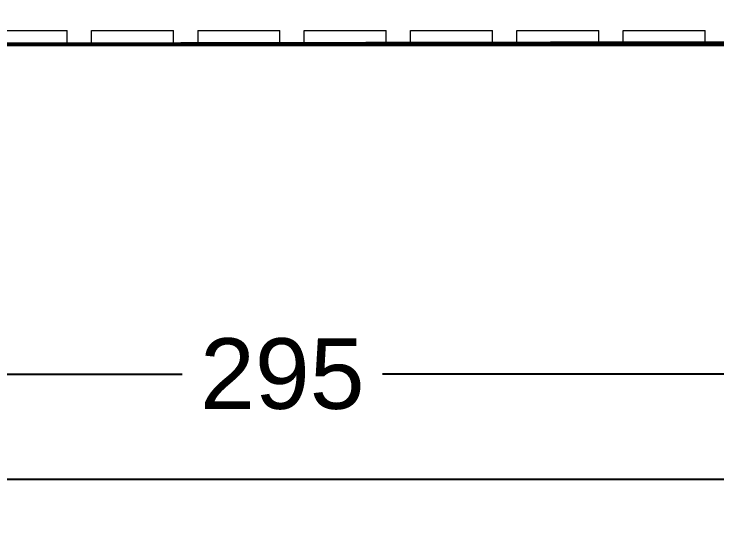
# Model space of a CAD drawing. Header units: inches. Extents: x 745 to 1928, y 308 to 2639.
# Drawn here: x 1653.5 to 1753.1, y 2285.3 to 2358.6 of the extents above; entities that cross this region are included whole.
import ezdxf

# ---------------------------------------------------------------- set-up
doc = ezdxf.new("R2010")
doc.units = ezdxf.units.IN
doc.header["$MEASUREMENT"] = 0
for name, color, linetype, lineweight in [('A-FURN', 8, 'Continuous', 20), ('A-WALL-FULL', 7, 'Continuous', 50), ('G-ANNO-DIM', 90, 'Continuous', 18), ('G-HEDGE', 96, 'Continuous', 25)]:
    doc.layers.add(name, color=color, linetype=linetype, lineweight=lineweight)
doc.styles.add('ARIAL', font='arial.ttf')
doc.dimstyles.new('TICK_36', dxfattribs={"dimtxt": 10, "dimasz": 3.6, "dimexe": 1.8, "dimexo": 1.2, "dimgap": 1.8, "dimtad": 0, "dimdec": 0, "dimzin": 0, "dimdsep": 46, "dimtxsty": 'ARIAL', "dimblk": 'OBLIQUE', "dimcen": 1.8, "dimdle": 1.8, "dimclrd": 256, "dimclrt": 256, "dimadec": 0, "dimazin": 0, "dimtfac": 1, "dimtdec": 0, "dimtmove": 1, "dimatfit": 3, "dimldrblk": 'OPEN90', "dimfxl": 1, "dimtfill": 1, "dimtolj": 1, "dimtzin": 0, "dimarcsym": 0})

# ---------------------------------------------------------------- blocks, each defined once
blk = doc.blocks.new('_Oblique')
at = {"color": 0, "linetype": 'ByBlock', "lineweight": -2}
blk.add_line((-0.5, -0.5), (0.5, 0.5), dxfattribs=at)
blk = doc.blocks.new('*D12')
at = {"layer": 'Defpoints', "color": 0, "transparency": 16777216}
for p in [(1544.011, 2354.302), (1839.011, 2354.302), (1544.011, 2307.63)]:
    blk.add_point(p, dxfattribs=at)
at = {"layer": 'G-ANNO-DIM', "color": 0, "lineweight": -2, "transparency": 16777216}
for p, q in [((1544.011, 2353.102), (1544.011, 2305.83)), ((1839.011, 2353.102), (1839.011, 2305.83))]:
    blk.add_line(p, q, dxfattribs=at)
at = {"layer": 'G-ANNO-DIM', "lineweight": -2, "transparency": 16777216}
for p, q in [((1542.211, 2307.63), (1678.541, 2307.63)), ((1840.811, 2307.63), (1704.481, 2307.63))]:
    blk.add_line(p, q, dxfattribs=at)
at = {"layer": 'G-ANNO-DIM', "lineweight": -2, "transparency": 16777216, "xscale": 3.6, "yscale": 3.6, "zscale": 3.6, "rotation": 180}
blk.add_blockref('_Oblique', (1544.011, 2307.63), dxfattribs=at)
at = {"layer": 'G-ANNO-DIM', "lineweight": -2, "transparency": 16777216, "xscale": 3.6, "yscale": 3.6, "zscale": 3.6}
blk.add_blockref('_Oblique', (1839.011, 2307.63), dxfattribs=at)
at = {"layer": 'G-ANNO-DIM', "transparency": 16777216, "insert": (1691.511, 2307.63), "char_height": 10, "attachment_point": 5, "style": 'ARIAL', "bg_fill": 3, "box_fill_scale": 1.25, "bg_fill_color": 256, "bg_fill_true_color": 13158600, "bg_fill_transparency": 0}
blk.add_mtext('\\A1;295', dxfattribs=at)
blk = doc.blocks.new('_Open90')
at = {"color": 0, "linetype": 'ByBlock', "lineweight": -2}
for p, q in [((-0.5, 0.5), (0, 0)), ((0, 0), (-1, 0)), ((0, 0), (-0.5, -0.5))]:
    blk.add_line(p, q, dxfattribs=at)
blk = doc.blocks.new('*D13')
at = {"layer": 'Defpoints', "color": 0, "transparency": 16777216}
for p in [(939.011, 2354.302), (1839.011, 2354.302), (939.011, 2292.693)]:
    blk.add_point(p, dxfattribs=at)
at = {"layer": 'G-ANNO-DIM', "color": 0, "lineweight": -2, "transparency": 16777216}
for p, q in [((939.011, 2353.102), (939.011, 2290.893)), ((1839.011, 2353.102), (1839.011, 2290.893))]:
    blk.add_line(p, q, dxfattribs=at)
at = {"layer": 'G-ANNO-DIM', "lineweight": -2, "transparency": 16777216}
for p, q in [((937.211, 2292.693), (1376.181, 2292.693)), ((1840.811, 2292.693), (1401.841, 2292.693))]:
    blk.add_line(p, q, dxfattribs=at)
at = {"layer": 'G-ANNO-DIM', "lineweight": -2, "transparency": 16777216, "xscale": 3.6, "yscale": 3.6, "zscale": 3.6, "rotation": 180}
blk.add_blockref('_Oblique', (939.011, 2292.693), dxfattribs=at)
at = {"layer": 'G-ANNO-DIM', "lineweight": -2, "transparency": 16777216, "xscale": 3.6, "yscale": 3.6, "zscale": 3.6}
blk.add_blockref('_Oblique', (1839.011, 2292.693), dxfattribs=at)
at = {"layer": 'G-ANNO-DIM', "transparency": 16777216, "insert": (1389.011, 2292.693), "char_height": 10, "attachment_point": 5, "style": 'ARIAL', "bg_fill": 3, "box_fill_scale": 1.25, "bg_fill_color": 256, "bg_fill_true_color": 13158600, "bg_fill_transparency": 0}
blk.add_mtext('\\A1;900', dxfattribs=at)
blk = doc.blocks.new('*D37')
at = {"layer": 'Defpoints', "color": 0, "transparency": 16777216}
for p in [(1920.195, 2609.029), (1543.521, 2608.302), (1544.011, 2354.302)]:
    blk.add_point(p, dxfattribs=at)
at = {"layer": 'G-ANNO-DIM', "lineweight": -2, "transparency": 16777216}
for p, q in [((1920.191, 2610.829), (1920.407, 2498.85)), ((1920.688, 2353.229), (1920.457, 2473.027))]:
    blk.add_line(p, q, dxfattribs=at)
at = {"layer": 'G-ANNO-DIM', "color": 0, "lineweight": -2, "transparency": 16777216}
for p, q in [((1544.721, 2608.304), (1921.995, 2609.032)), ((1545.211, 2354.304), (1922.485, 2355.032))]:
    blk.add_line(p, q, dxfattribs=at)
at = {"layer": 'G-ANNO-DIM', "lineweight": -2, "transparency": 16777216, "xscale": 3.6, "yscale": 3.6, "zscale": 3.6}
for p, rotation in [((1920.195, 2609.029), 90.11050432522009), ((1920.685, 2355.029), 270.1105043252201)]:
    blk.add_blockref('_Oblique', p, dxfattribs=dict(at, rotation=rotation))
at = {"layer": 'G-ANNO-DIM', "transparency": 16777216, "insert": (1920.432, 2485.938), "char_height": 10, "attachment_point": 5, "rotation": 270.1105, "style": 'ARIAL', "bg_fill": 3, "box_fill_scale": 1.25, "bg_fill_color": 256, "bg_fill_true_color": 13158600, "bg_fill_transparency": 0}
blk.add_mtext('\\A1;254', dxfattribs=at)

msp = doc.modelspace()

# ---------------------------------------------------------------- linework, layer by layer
at = {"layer": 'A-FURN'}
for p, q in [((1649.422, 2356.302), (1661.057, 2356.302)), ((1661.057, 2354.302), (1661.057, 2356.302)), ((1664.48, 2354.302), (1664.48, 2356.302)), ((1664.48, 2356.302), (1676.116, 2356.302)), ((1676.116, 2354.302), (1676.116, 2356.302)), ((1679.539, 2356.302), (1691.175, 2356.302)), ((1679.539, 2356.302), (1679.539, 2354.302)), ((1691.175, 2354.302), (1691.175, 2356.302)), ((1694.598, 2354.302), (1694.598, 2356.302)), ((1694.598, 2356.302), (1706.233, 2356.302)), ((1706.233, 2354.302), (1706.233, 2356.302)), ((1709.656, 2354.302), (1709.656, 2356.302)), ((1709.656, 2356.302), (1721.292, 2356.302)), ((1721.292, 2354.302), (1721.292, 2356.302)), ((1724.715, 2354.302), (1724.715, 2356.302)), ((1724.715, 2356.302), (1736.351, 2356.302)), ((1736.351, 2354.302), (1736.351, 2356.302)), ((1739.774, 2354.302), (1739.774, 2356.302)), ((1739.774, 2356.302), (1751.409, 2356.302)), ((1751.409, 2354.302), (1751.409, 2356.302)), ((1649.422, 2354.302), (1661.057, 2354.302)), ((1664.48, 2354.302), (1676.116, 2354.302)), ((1679.539, 2354.302), (1691.175, 2354.302)), ((1694.598, 2354.302), (1706.233, 2354.302)), ((1709.656, 2354.302), (1721.292, 2354.302)), ((1724.715, 2354.302), (1736.351, 2354.302)), ((1739.774, 2354.302), (1751.409, 2354.302))]:
    msp.add_line(p, q, dxfattribs=at)
at = {"layer": 'A-WALL-FULL'}
msp.add_line((1899.011, 2354.302), (879.011, 2354.302), dxfattribs=at)
at = {"layer": 'G-HEDGE'}
msp.add_line((1718.663, 2354.386), (1718.345, 2354.373), dxfattribs=at)

# ---------------------------------------------------------------- next in the draw order: dimensions: what is measured, and where the dimension line sits
at = {"layer": 'G-ANNO-DIM'}
dim = msp.add_linear_dim(base=(1544.011, 2307.63), p1=(1839.011, 2354.302), p2=(1544.011, 2354.302), angle=180, dimstyle='TICK_36', dxfattribs=at)
dim.commit()
dim.dimension.update_dxf_attribs({"geometry": '*D12', "text_midpoint": (1691.511, 2307.63)})

# ---------------------------------------------------------------- next in the draw order: dimensions: what is measured, and where the dimension line sits
dim = msp.add_linear_dim(base=(939.011, 2292.693), p1=(1839.011, 2354.302), p2=(939.011, 2354.302), angle=180, dimstyle='TICK_36', dxfattribs=at)
dim.commit()
dim.dimension.update_dxf_attribs({"geometry": '*D13', "text_midpoint": (1389.011, 2292.693)})

# ---------------------------------------------------------------- next in the draw order: dimensions: what is measured, and where the dimension line sits
dim = msp.add_linear_dim(base=(1920.195, 2609.029), p1=(1544.011, 2354.302), p2=(1543.521, 2608.302), angle=90.1105, dimstyle='TICK_36', override={"dimtmove": 0}, dxfattribs=at)
dim.commit()
dim.dimension.update_dxf_attribs({"geometry": '*D37', "text_midpoint": (1920.432, 2485.938), "dimtype": 161})

doc.saveas('drawing.dxf')
